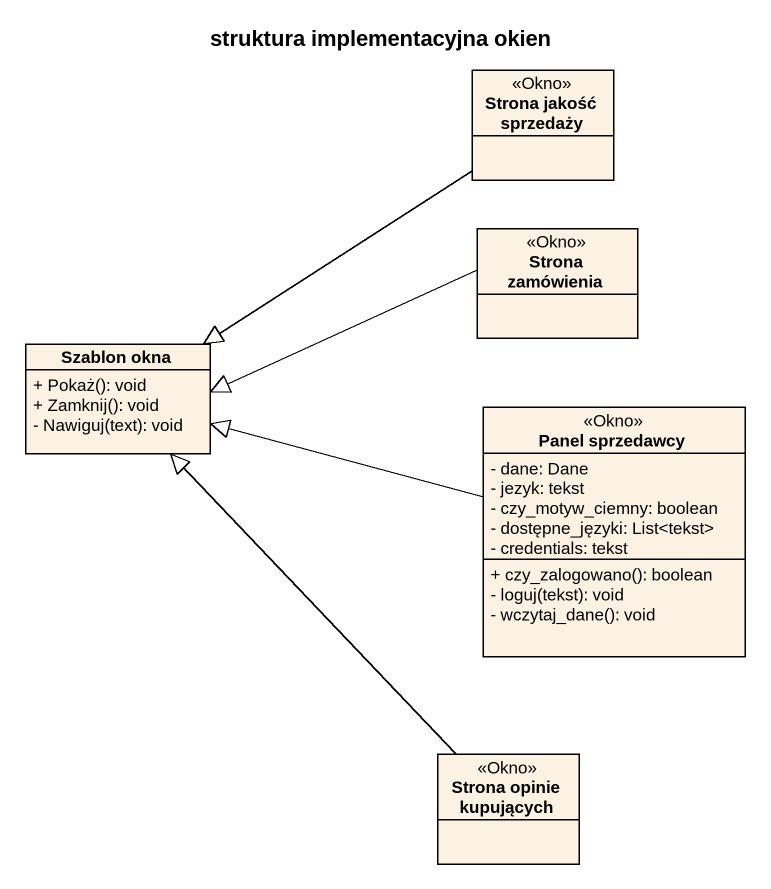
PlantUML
@startuml
title struktura implementacyjna okien
hide circle
hide empty members
skinparam classAttributeIconSize 0
class "Strona jakość sprzedaży" as Strona_jakość_sprzedaży <<Okno>>
class "Strona zamówienia" as Strona_zamówienia <<Okno>>
class "Szablon okna" as Szablon_okna {
  + Pokaż(): void
  + Zamknij(): void
  - Nawiguj(text): void
}
class "Panel sprzedawcy" as Panel_sprzedawcy <<Okno>> {
  - dane: Dane
  - jezyk: tekst
  - czy_motyw_ciemny: boolean
  - dostępne_języki: List<tekst>
  - credentials: tekst
  + czy_zalogowano(): boolean
  - loguj(tekst): void
  - wczytaj_dane(): void
}
class "Strona opinie kupujących" as Strona_opinie_kupujących <<Okno>>
Strona_jakość_sprzedaży --|> Szablon_okna
Strona_zamówienia -left-|> Szablon_okna
Panel_sprzedawcy -left-|> Szablon_okna
Strona_opinie_kupujących -up-|> Szablon_okna
@enduml
